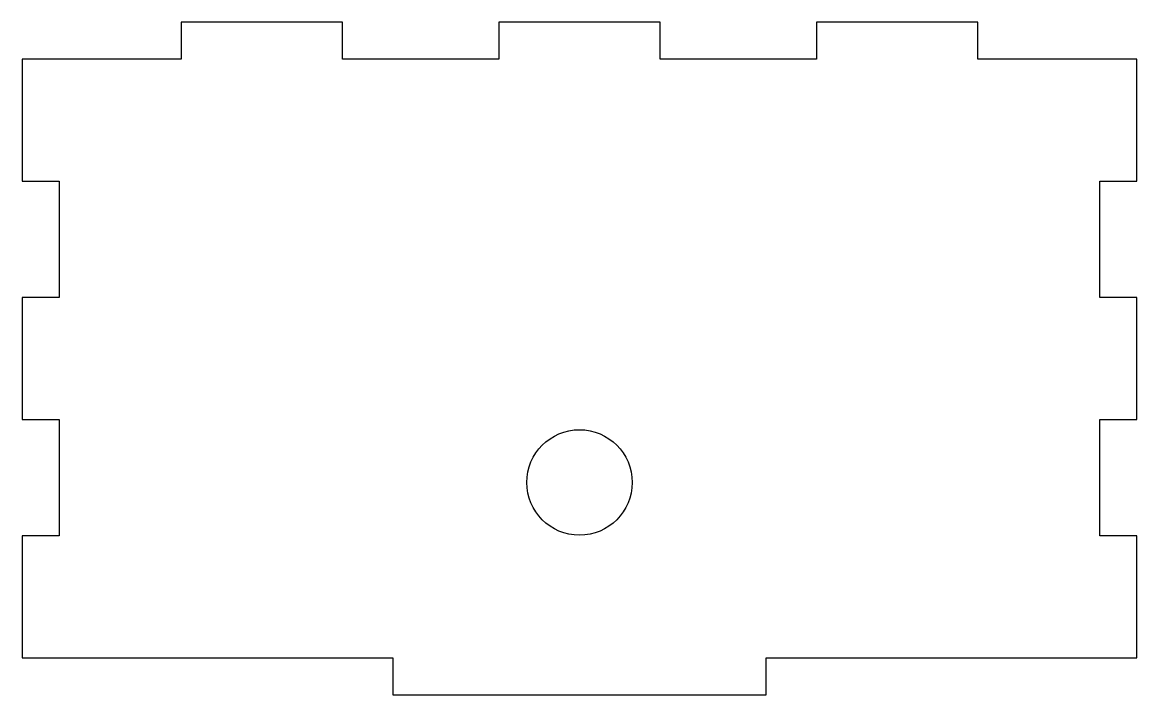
# Model space of a CAD drawing. Header units: millimetres. Extents: x -53 to 53, y -32 to 32.
import ezdxf

# ---------------------------------------------------------------- set-up
doc = ezdxf.new("R2010")
doc.units = ezdxf.units.MM
doc.layers.get('0').update_dxf_attribs({"linetype": 'CONTINUOUS'})

msp = doc.modelspace()

# ---------------------------------------------------------------- linework, layer by layer
for p, q in [((-37.78, 31.88), (-37.78, 28.38)), ((-22.46, 31.88), (-37.78, 31.88)), ((-22.46, 28.38), (-22.46, 31.88)), ((-7.66, 31.88), (-7.66, 28.38)), ((7.66, 31.88), (-7.66, 31.88)), ((7.66, 28.38), (7.66, 31.88)), ((22.46, 31.88), (22.46, 28.38)), ((37.78, 31.88), (22.46, 31.88)), ((37.78, 28.38), (37.78, 31.88)), ((-52.84, 28.38), (-52.84, 16.82)), ((-37.78, 28.38), (-52.84, 28.38)), ((-7.66, 28.38), (-22.46, 28.38)), ((22.46, 28.38), (7.66, 28.38)), ((52.84, 28.38), (37.78, 28.38)), ((52.84, 16.82), (52.84, 28.38)), ((-52.84, 16.82), (-49.34, 16.82)), ((-49.34, 16.82), (-49.34, 5.78)), ((49.34, 16.82), (52.84, 16.82)), ((49.34, 5.78), (49.34, 16.82)), ((-49.34, 5.78), (-52.84, 5.78)), ((-52.84, 5.78), (-52.84, -5.78)), ((52.84, 5.78), (49.34, 5.78)), ((52.84, -5.78), (52.84, 5.78)), ((-52.84, -5.78), (-49.34, -5.78)), ((-49.34, -5.78), (-49.34, -16.82)), ((49.34, -5.78), (52.84, -5.78)), ((49.34, -16.82), (49.34, -5.78)), ((-52.84, -16.82), (-52.84, -28.38)), ((-49.34, -16.82), (-52.84, -16.82)), ((52.84, -16.82), (49.34, -16.82)), ((52.84, -28.38), (52.84, -16.82)), ((-52.84, -28.38), (-17.7, -28.38)), ((-17.7, -28.38), (-17.7, -31.88)), ((17.7, -28.38), (52.84, -28.38)), ((17.7, -31.88), (17.7, -28.38)), ((-17.7, -31.88), (17.7, -31.88))]:
    msp.add_line(p, q)
msp.add_circle((0, -11.75), 5)

doc.saveas('drawing.dxf')
